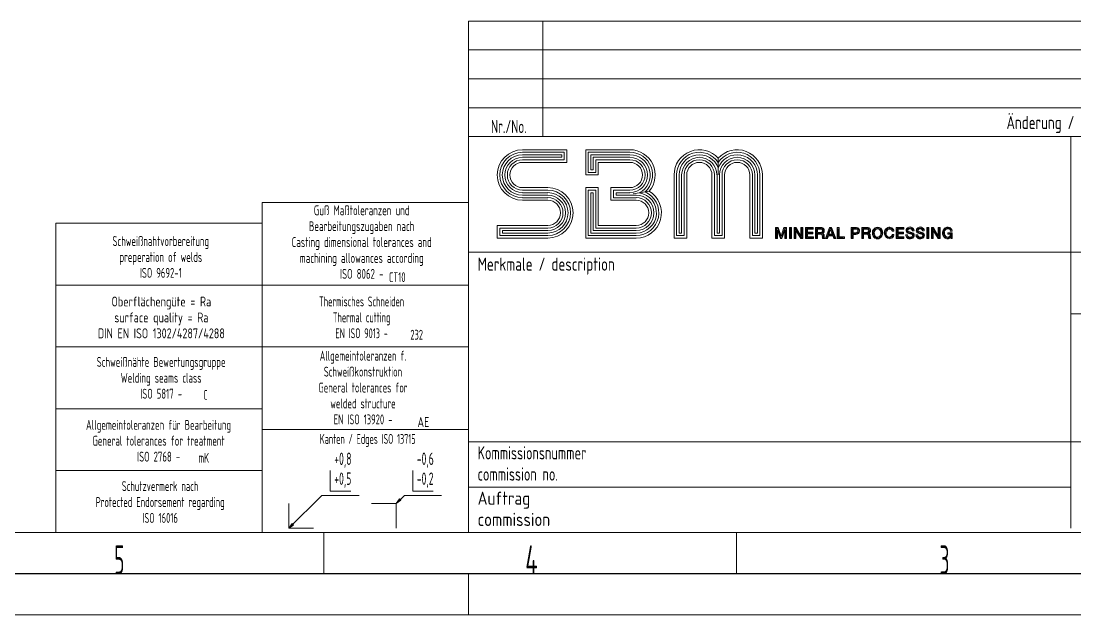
# Model space of a CAD drawing. Header units: millimetres. Extents: x 0 to 420, y 0 to 297.
# Drawn here: x 180.8 to 308.5, y 0 to 72 of the extents above; entities that cross this region are included whole.
import ezdxf

# ---------------------------------------------------------------- set-up
doc = ezdxf.new("R2010")
doc.units = ezdxf.units.MM
doc.layers.add('1', color=7, linetype='Continuous', true_color=0xffffff)
doc.styles.add('iso-1', font='isocp.shx')

# ---------------------------------------------------------------- blocks, each defined once
blk = doc.blocks.new('ISO2768', base_point=(185, 17.5))
at = {"layer": '1', "color": 4, "linetype": 'Continuous', "lineweight": 18}
for p, q in [((185, 25), (210, 25)), ((185, 25), (185, 17.5)), ((210, 25), (210, 17.5)), ((185, 17.5), (210, 17.5))]:
    blk.add_line(p, q, dxfattribs=at)
at = {"layer": '1', "color": 1, "linetype": 'Continuous', "lineweight": 13, "insert": (197.46, 18.59), "char_height": 1.2, "attachment_point": 8, "line_spacing_factor": 0.963855, "style": 'iso-1'}
blk.add_mtext('\\W0.7111;Allgemeintoleranzen für Bearbeitung\\PGeneral tolerances for treatment\\PISO 2768 -', dxfattribs=at)
at = {"layer": '1', "color": 3, "linetype": 'Continuous', "lineweight": 13, "insert": (202.29, 18.45), "char_height": 1.2, "attachment_point": 7, "line_spacing_factor": 0.963855, "style": 'iso-1'}
blk.add_mtext('\\W0.6563;mK', dxfattribs=at)
blk = doc.blocks.new('ISO5817', base_point=(185, 25))
at = {"layer": '1', "color": 4, "linetype": 'Continuous', "lineweight": 18}
for p, q in [((185, 32.5), (185, 25)), ((185, 32.5), (210, 32.5)), ((210, 32.5), (210, 25)), ((185, 25), (210, 25))]:
    blk.add_line(p, q, dxfattribs=at)
at = {"layer": '1', "color": 1, "linetype": 'Continuous', "lineweight": 13, "insert": (197.77, 26.22), "char_height": 1.2, "attachment_point": 8, "line_spacing_factor": 0.963855, "style": 'iso-1'}
blk.add_mtext('\\W0.7101;Schweißnähte Bewertungsgruppe\\PWelding seams class\\PISO 5817 -', dxfattribs=at)
at = {"layer": '1', "color": 3, "linetype": 'Continuous', "lineweight": 13, "insert": (202.9, 26.08), "char_height": 1.2, "attachment_point": 7, "line_spacing_factor": 0.963855, "style": 'iso-1'}
blk.add_mtext('\\W0.5104;C', dxfattribs=at)
blk = doc.blocks.new('ISO13920', base_point=(210, 22.5))
at = {"layer": '1', "color": 4, "linetype": 'Continuous', "lineweight": 18}
for p, q in [((210, 32.5), (210, 22.5)), ((210, 32.5), (235, 32.5)), ((235, 32.5), (235, 22.5)), ((210, 22.5), (235, 22.5))]:
    blk.add_line(p, q, dxfattribs=at)
at = {"layer": '1', "color": 1, "linetype": 'Continuous', "lineweight": 13, "insert": (222.23, 23.11), "char_height": 1.2, "attachment_point": 8, "line_spacing_factor": 0.963855, "style": 'iso-1'}
blk.add_mtext('\\W0.6988;Allgemeintoleranzen f.\\PSchweißkonstruktion\\PGeneral tolerances for\\Pwelded structure\\PEN ISO 13920 -', dxfattribs=at)
at = {"layer": '1', "color": 3, "linetype": 'Continuous', "lineweight": 13, "insert": (228.83, 22.78), "char_height": 1.2, "attachment_point": 7, "line_spacing_factor": 0.963855, "style": 'iso-1'}
blk.add_mtext('\\W0.8250;AE', dxfattribs=at)
blk = doc.blocks.new('ISO9692-1', base_point=(185, 40))
at = {"layer": '1', "color": 4, "linetype": 'Continuous', "lineweight": 18}
for p, q in [((185, 40), (185, 47.5)), ((185, 47.5), (210, 47.5)), ((210, 47.5), (210, 40)), ((210, 40), (185, 40))]:
    blk.add_line(p, q, dxfattribs=at)
at = {"layer": '1', "color": 1, "linetype": 'Continuous', "lineweight": 13, "insert": (197.73, 40.87), "char_height": 1.2, "attachment_point": 8, "line_spacing_factor": 0.963855, "style": 'iso-1'}
blk.add_mtext('\\W0.7053;Schweißnahtvorbereitung\\Ppreperation of welds\\PISO 9692-1', dxfattribs=at)
blk = doc.blocks.new('DIN_EN_ISO1302_A2', base_point=(185, 32.5))
at = {"layer": '1', "color": 4, "linetype": 'Continuous', "lineweight": 18}
for p, q in [((210, 40), (185, 40)), ((185, 40), (185, 32.5)), ((210, 32.5), (210, 40)), ((185, 32.5), (210, 32.5))]:
    blk.add_line(p, q, dxfattribs=at)
at = {"layer": '1', "color": 1, "linetype": 'Continuous', "lineweight": 13, "insert": (197.8, 33.54), "char_height": 1.2, "attachment_point": 8, "line_spacing_factor": 0.963855, "style": 'iso-1'}
blk.add_mtext('\\W0.8226;Oberflächengüte = Ra\\Psurface quality = Ra\\PDIN EN ISO 1302/4287/4288', dxfattribs=at)
blk = doc.blocks.new('ISO9013', base_point=(210, 32.5))
at = {"layer": '1', "color": 4, "linetype": 'Continuous', "lineweight": 18}
for p, q in [((210, 40), (235, 40)), ((210, 40), (210, 32.5)), ((235, 40), (235, 32.5)), ((210, 32.5), (235, 32.5))]:
    blk.add_line(p, q, dxfattribs=at)
at = {"layer": '1', "color": 1, "linetype": 'Continuous', "lineweight": 13, "insert": (222.06, 33.55), "char_height": 1.2, "attachment_point": 8, "line_spacing_factor": 0.963855, "style": 'iso-1'}
blk.add_mtext('\\W0.6723;Thermisches Schneiden\\PThermal cutting\\PEN ISO 9013 -', dxfattribs=at)
at = {"layer": '1', "color": 3, "linetype": 'Continuous', "lineweight": 13, "insert": (227.97, 33.37), "char_height": 1.2, "attachment_point": 7, "line_spacing_factor": 0.963855, "style": 'iso-1'}
blk.add_mtext('\\W0.6850;232', dxfattribs=at)
blk = doc.blocks.new('ISO8062', base_point=(210, 40))
at = {"layer": '1', "color": 4, "linetype": 'Continuous', "lineweight": 18}
for p, q in [((235, 50), (210, 50)), ((210, 50), (210, 40)), ((235, 40), (235, 50)), ((210, 40), (235, 40))]:
    blk.add_line(p, q, dxfattribs=at)
at = {"layer": '1', "color": 1, "linetype": 'Continuous', "lineweight": 13, "insert": (222.07, 40.75), "char_height": 1.2, "attachment_point": 8, "line_spacing_factor": 0.963855, "style": 'iso-1'}
blk.add_mtext('\\W0.7208;Guß Maßtoleranzen und\\PBearbeitungszugaben nach\\PCasting dimensional tolerances and\\Pmachining allowances according\\PISO 8062 -      ', dxfattribs=at)
at = {"layer": '1', "color": 3, "linetype": 'Continuous', "lineweight": 13, "insert": (226.38, 40.35), "char_height": 1.2, "attachment_point": 8, "line_spacing_factor": 0.963855, "style": 'iso-1'}
blk.add_mtext('\\W0.6962;CT10', dxfattribs=at)
blk = doc.blocks.new('ISO13715', base_point=(210, 10))
at = {"layer": '1', "color": 4, "linetype": 'Continuous', "lineweight": 18}
for p, q in [((210, 10), (210, 22.5)), ((210, 22.5), (235, 22.5)), ((235, 22.5), (235, 10)), ((213.25, 10.5), (213.25, 13.5)), ((223.25, 13.5), (226.25, 13.5)), ((226.25, 13.5), (226.25, 10.5)), ((216.25, 10.5), (213.25, 10.5)), ((235, 10), (210, 10))]:
    blk.add_line(p, q, dxfattribs=at)
at = {"layer": '1', "color": 1, "linetype": 'Continuous', "lineweight": 13}
for p, q in [((218.25, 15), (218.25, 17.5)), ((228.25, 15), (228.25, 17.5)), ((213.25, 10.5), (217.25, 14.5)), ((217.25, 14.5), (221.75, 14.5)), ((218.25, 15), (220.75, 15)), ((226.25, 13.5), (227.25, 14.5)), ((226.25, 13.5), (226.65, 14.07)), ((226.65, 14.07), (226.82, 13.9)), ((227.25, 14.5), (231.75, 14.5)), ((228.25, 15), (230.75, 15)), ((226.25, 13.5), (226.82, 13.9)), ((213.25, 10.5), (213.65, 11.07)), ((213.25, 10.5), (213.82, 10.9)), ((213.65, 11.07), (213.82, 10.9))]:
    blk.add_line(p, q, dxfattribs=at)
at = {"layer": '1', "color": 1, "linetype": 'Continuous', "lineweight": 13, "insert": (222.8, 20.38), "char_height": 1.2, "attachment_point": 8, "line_spacing_factor": 0.963855, "style": 'iso-1'}
blk.add_mtext('\\W0.6454;Kanten / Edges ISO 13715', dxfattribs=at)
at = {"layer": '1', "color": 92, "linetype": 'Continuous', "lineweight": 13, "char_height": 1.5, "attachment_point": 7, "line_spacing_factor": 0.963855, "style": 'iso-1'}
for s, insert in [('\\W0.6293;+0,8\\P+0,5', (218.75, 15.42)), ('\\W0.6293;-0,6\\P-0,2', (228.75, 15.42))]:
    blk.add_mtext(s, dxfattribs=dict(at, insert=insert))
blk = doc.blocks.new('ISO16016', base_point=(185, 10))
at = {"layer": '1', "color": 4, "linetype": 'Continuous', "lineweight": 18}
for p, q in [((185, 17.5), (210, 17.5)), ((185, 17.5), (185, 10)), ((210, 17.5), (210, 10)), ((185, 10), (210, 10))]:
    blk.add_line(p, q, dxfattribs=at)
at = {"layer": '1', "color": 1, "linetype": 'Continuous', "lineweight": 13, "insert": (197.65, 11.16), "char_height": 1.2, "attachment_point": 8, "line_spacing_factor": 0.963855, "style": 'iso-1'}
blk.add_mtext('\\W0.6940;Schutzvermerk nach\\PProtected Endorsement regarding\\PISO 16016', dxfattribs=at)

msp = doc.modelspace()

# ---------------------------------------------------------------- linework, layer by layer
at = {"layer": '1', "color": 4, "linetype": 'Continuous', "lineweight": 18}
for p, q in [((235, 72), (235, 10)), ((235, 72), (410, 72)), ((235, 58), (410, 58)), ((235, 58), (308, 58)), ((235, 58), (235, 44)), ((308, 58), (308, 10.5)), ((308, 44), (308, 58)), ((235, 44), (410, 44)), ((308, 44), (235, 44)), ((308, 36.5), (383, 36.5)), ((235, 21), (410, 21)), ((235, 10), (410, 10)), ((235, 5), (235, 0)), ((420, 0), (0, 0))]:
    msp.add_line(p, q, dxfattribs=at)
at = {"layer": '1', "color": 1, "linetype": 'Continuous', "lineweight": 13}
for p, q in [((244, 58), (244, 72)), ((235, 68.5), (410, 68.5)), ((235, 65), (410, 65)), ((235, 61.5), (410, 61.5)), ((235, 15.5), (308, 15.5)), ((25, 10), (410, 10)), ((217.5, 10), (217.5, 5)), ((267.5, 10), (267.5, 5))]:
    msp.add_line(p, q, dxfattribs=at)
at = {"layer": '1', "color": 1, "linetype": 'Continuous', "lineweight": 18}
for p, q in [((246.92, 56.4), (241.56, 56.4)), ((246.92, 54.87), (246.92, 56.4)), ((249.21, 56.4), (249.21, 53.34)), ((254.57, 56.4), (249.21, 56.4)), ((246.61, 56.09), (241.56, 56.09)), ((246.31, 55.78), (241.56, 55.78)), ((241.56, 55.48), (246.31, 55.48)), ((241.56, 55.17), (246.61, 55.17)), ((246.31, 55.48), (246.31, 55.78)), ((246.61, 55.17), (246.61, 56.09)), ((254.57, 56.09), (249.52, 56.09)), ((249.52, 56.09), (249.52, 53.64)), ((254.57, 55.78), (249.83, 55.78)), ((249.83, 55.78), (249.83, 53.95)), ((250.13, 55.48), (254.57, 55.48)), ((250.13, 53.95), (250.13, 55.48)), ((250.44, 55.17), (254.57, 55.17)), ((250.44, 53.64), (250.44, 55.17)), ((265.28, 55.36), (265.28, 53.34)), ((241.56, 54.87), (246.92, 54.87)), ((249.52, 53.64), (250.44, 53.64)), ((249.83, 53.95), (250.13, 53.95)), ((250.74, 54.87), (254.57, 54.87)), ((250.74, 53.34), (250.74, 54.87)), ((249.21, 53.34), (250.74, 53.34)), ((259.92, 53.34), (259.92, 45.69)), ((260.23, 53.34), (260.23, 45.99)), ((260.54, 53.34), (260.54, 46.3)), ((260.84, 46.3), (260.84, 53.34)), ((261.15, 45.99), (261.15, 53.34)), ((261.45, 45.69), (261.45, 53.34)), ((264.51, 53.34), (264.51, 45.69)), ((264.82, 53.34), (264.82, 45.99)), ((265.13, 53.34), (265.13, 46.3)), ((265.43, 46.3), (265.43, 53.34)), ((265.74, 45.99), (265.74, 53.34)), ((266.04, 45.69), (266.04, 53.34)), ((269.1, 53.34), (269.1, 45.69)), ((269.41, 53.34), (269.41, 45.99)), ((269.72, 53.34), (269.72, 46.3)), ((270.02, 46.3), (270.02, 53.34)), ((270.33, 45.99), (270.33, 53.34)), ((270.63, 45.69), (270.63, 53.34)), ((241.56, 51.81), (244.62, 51.81)), ((244.62, 51.5), (241.56, 51.5)), ((244.62, 51.19), (241.56, 51.19)), ((249.21, 51.81), (249.21, 45.69)), ((250.74, 51.81), (249.21, 51.81)), ((249.52, 51.5), (249.52, 45.99)), ((250.44, 51.5), (249.52, 51.5)), ((249.83, 51.19), (249.83, 46.3)), ((250.13, 51.19), (249.83, 51.19)), ((250.13, 46.6), (250.13, 51.19)), ((250.44, 46.91), (250.44, 51.5)), ((250.74, 47.22), (250.74, 51.81)), ((252.27, 51.81), (252.27, 50.28)), ((254.57, 51.81), (252.27, 51.81)), ((252.58, 51.5), (252.58, 50.58)), ((254.57, 51.5), (252.58, 51.5)), ((252.89, 51.19), (252.89, 50.89)), ((254.57, 51.19), (252.89, 51.19)), ((256.91, 51.37), (254.95, 51.04)), ((241.56, 50.89), (244.62, 50.89)), ((241.56, 50.58), (244.62, 50.58)), ((241.56, 50.28), (244.62, 50.28)), ((252.27, 50.28), (255.33, 50.28)), ((252.58, 50.58), (255.33, 50.58)), ((252.89, 50.89), (255.33, 50.89)), ((238.5, 47.22), (238.5, 45.69)), ((244.62, 47.22), (238.5, 47.22)), ((238.81, 46.91), (238.81, 45.99)), ((244.62, 46.91), (238.81, 46.91)), ((238.81, 45.99), (244.62, 45.99)), ((239.12, 46.6), (239.12, 46.3)), ((244.62, 46.6), (239.12, 46.6)), ((239.12, 46.3), (244.62, 46.3)), ((249.52, 45.99), (255.33, 45.99)), ((249.83, 46.3), (255.33, 46.3)), ((255.33, 46.6), (250.13, 46.6)), ((255.33, 46.91), (250.44, 46.91)), ((255.33, 47.22), (250.74, 47.22)), ((260.23, 45.99), (261.15, 45.99)), ((260.54, 46.3), (260.84, 46.3)), ((264.82, 45.99), (265.74, 45.99)), ((265.13, 46.3), (265.43, 46.3)), ((269.41, 45.99), (270.33, 45.99)), ((269.72, 46.3), (270.02, 46.3)), ((238.5, 45.69), (244.62, 45.69)), ((249.21, 45.69), (255.33, 45.69)), ((259.92, 45.69), (261.45, 45.69)), ((264.51, 45.69), (266.04, 45.69)), ((269.1, 45.69), (270.63, 45.69))]:
    msp.add_line(p, q, dxfattribs=at)
at = {"layer": '1', "color": 6, "linetype": 'Continuous', "lineweight": 18}
for p, q in [((272.21, 46.97), (272.21, 45.63)), ((272.54, 46.97), (272.21, 46.97)), ((272.33, 46.9), (272.46, 46.9)), ((272.33, 45.69), (272.33, 46.9)), ((272.44, 46.66), (272.8, 45.63)), ((272.44, 45.63), (272.44, 46.66)), ((272.46, 46.9), (272.87, 45.69)), ((272.9, 45.92), (272.54, 46.97)), ((273.24, 46.97), (272.9, 45.92)), ((272.92, 45.69), (273.33, 46.9)), ((272.99, 45.63), (273.35, 46.66)), ((273.56, 46.97), (273.24, 46.97)), ((273.33, 46.9), (273.45, 46.9)), ((273.35, 46.66), (273.35, 45.63)), ((273.45, 46.9), (273.45, 45.69)), ((273.56, 45.63), (273.56, 46.97)), ((274.13, 46.97), (273.9, 46.97)), ((273.9, 46.97), (273.9, 45.63)), ((274.02, 45.69), (274.02, 46.9)), ((274.13, 45.63), (274.13, 46.97)), ((274.48, 46.97), (274.48, 45.63)), ((274.71, 46.97), (274.48, 46.97)), ((274.58, 46.9), (274.63, 46.9)), ((274.58, 45.69), (274.58, 46.9)), ((274.63, 46.9), (275.36, 45.69)), ((274.69, 46.61), (275.28, 45.63)), ((274.69, 45.63), (274.69, 46.61)), ((275.3, 45.97), (274.71, 46.97)), ((275.3, 46.97), (275.3, 45.97)), ((275.52, 46.97), (275.3, 46.97)), ((275.41, 45.69), (275.41, 46.9)), ((275.52, 45.63), (275.52, 46.97)), ((275.86, 46.97), (275.86, 45.63)), ((276.79, 46.97), (275.86, 46.97)), ((275.98, 46.87), (275.98, 45.73)), ((276.73, 46.87), (275.98, 46.87)), ((275.98, 46.31), (276.67, 46.31)), ((276.09, 46.77), (276.79, 46.77)), ((276.09, 46.41), (276.09, 46.77)), ((276.74, 46.41), (276.09, 46.41)), ((276.09, 46.22), (276.74, 46.22)), ((276.09, 45.83), (276.09, 46.22)), ((276.74, 46.22), (276.74, 46.41)), ((276.79, 46.77), (276.79, 46.97)), ((277.07, 46.97), (277.07, 45.63)), ((277.69, 46.97), (277.07, 46.97)), ((277.18, 46.87), (277.18, 45.73)), ((277.18, 46.87), (277.69, 46.87)), ((277.78, 46.26), (277.18, 46.26)), ((277.3, 46.35), (277.3, 46.78)), ((277.3, 46.78), (277.66, 46.78)), ((277.68, 46.35), (277.3, 46.35)), ((277.3, 46.17), (277.63, 46.17)), ((277.3, 45.63), (277.3, 46.17)), ((277.7, 46.35), (277.68, 46.35)), ((277.74, 46.97), (277.69, 46.97)), ((277.92, 46.26), (277.91, 46.26)), ((278.77, 46.97), (278.27, 45.63)), ((278.42, 45.73), (278.83, 46.87)), ((278.5, 45.63), (278.63, 45.98)), ((278.55, 46.07), (279.23, 46.07)), ((278.63, 45.98), (279.14, 45.98)), ((278.68, 46.16), (278.88, 46.73)), ((279.09, 46.16), (278.68, 46.16)), ((279.01, 46.97), (278.77, 46.97)), ((278.83, 46.87), (278.94, 46.87)), ((278.88, 46.73), (279.09, 46.16)), ((278.94, 46.87), (279.36, 45.73)), ((279.51, 45.63), (279.01, 46.97)), ((279.14, 45.98), (279.27, 45.63)), ((279.7, 46.97), (279.7, 45.63)), ((279.93, 46.97), (279.7, 46.97)), ((279.81, 46.87), (279.81, 45.73)), ((279.93, 45.83), (279.93, 46.97)), ((281.39, 46.97), (281.39, 45.63)), ((281.96, 46.97), (281.39, 46.97)), ((281.5, 46.87), (282.01, 46.87)), ((281.5, 46.87), (281.5, 45.73)), ((282.01, 46.26), (281.5, 46.26)), ((281.62, 46.78), (281.95, 46.78)), ((281.62, 46.33), (281.62, 46.78)), ((281.95, 46.33), (281.62, 46.33)), ((281.62, 46.14), (281.96, 46.14)), ((281.62, 45.63), (281.62, 46.14)), ((281.97, 46.33), (281.95, 46.33)), ((282.03, 46.97), (281.96, 46.97)), ((282.67, 46.97), (282.67, 45.63)), ((283.28, 46.97), (282.67, 46.97)), ((282.78, 46.87), (283.28, 46.87)), ((282.78, 46.87), (282.78, 45.73)), ((283.38, 46.26), (282.78, 46.26)), ((282.89, 46.35), (282.89, 46.78)), ((282.89, 46.78), (283.26, 46.78)), ((283.27, 46.35), (282.89, 46.35)), ((282.89, 46.17), (283.23, 46.17)), ((282.89, 45.63), (282.89, 46.17)), ((283.3, 46.35), (283.27, 46.35)), ((283.34, 46.97), (283.28, 46.97)), ((283.52, 46.26), (283.51, 46.26)), ((286.33, 46.57), (286.34, 46.54)), ((286.34, 46.54), (286.56, 46.54)), ((286.56, 46.14), (286.35, 46.14)), ((286.56, 46.08), (286.56, 46.14)), ((286.84, 46.97), (286.84, 45.63)), ((287.77, 46.97), (286.84, 46.97)), ((286.95, 46.87), (286.95, 45.73)), ((287.71, 46.87), (286.95, 46.87)), ((286.95, 46.31), (287.65, 46.31)), ((287.07, 46.77), (287.77, 46.77)), ((287.07, 46.41), (287.07, 46.77)), ((287.71, 46.41), (287.07, 46.41)), ((287.07, 46.22), (287.71, 46.22)), ((287.07, 45.83), (287.07, 46.22)), ((287.71, 46.22), (287.71, 46.41)), ((287.77, 46.77), (287.77, 46.97)), ((288.21, 46.07), (287.98, 46.07)), ((288.21, 46.04), (288.21, 46.07)), ((288.77, 46.6), (288.78, 46.57)), ((288.78, 46.57), (289, 46.57)), ((288.87, 46.68), (288.87, 46.68)), ((289.45, 46.07), (289.23, 46.07)), ((289.45, 46.04), (289.45, 46.07)), ((290.02, 46.6), (290.02, 46.57)), ((290.02, 46.57), (290.24, 46.57)), ((290.11, 46.68), (290.11, 46.68)), ((290.55, 46.97), (290.55, 45.63)), ((290.77, 46.97), (290.55, 46.97)), ((290.66, 45.69), (290.66, 46.9)), ((290.77, 45.63), (290.77, 46.97)), ((291.12, 46.97), (291.12, 45.63)), ((291.35, 46.97), (291.12, 46.97)), ((291.22, 46.9), (291.27, 46.9)), ((291.22, 45.69), (291.22, 46.9)), ((291.27, 46.9), (292, 45.69)), ((291.33, 45.63), (291.33, 46.61)), ((291.33, 46.61), (291.92, 45.63)), ((291.94, 45.97), (291.35, 46.97)), ((291.94, 46.97), (291.94, 45.97)), ((292.16, 46.97), (291.94, 46.97)), ((292.05, 45.69), (292.05, 46.9)), ((292.16, 45.63), (292.16, 46.97)), ((293.09, 46.33), (293.09, 46.15)), ((293.63, 46.33), (293.09, 46.33)), ((293.09, 46.15), (293.43, 46.15)), ((293.52, 46.22), (293.2, 46.22)), ((293.39, 46.57), (293.4, 46.54)), ((293.4, 46.54), (293.62, 46.54)), ((293.52, 46.02), (293.52, 46.22)), ((293.52, 46.02), (293.55, 45.7)), ((293.63, 45.63), (293.63, 46.33)), ((272.21, 45.63), (272.44, 45.63)), ((272.8, 45.63), (272.99, 45.63)), ((272.87, 45.69), (272.92, 45.69)), ((273.35, 45.63), (273.56, 45.63)), ((273.9, 45.63), (274.13, 45.63)), ((274.48, 45.63), (274.69, 45.63)), ((275.28, 45.63), (275.52, 45.63)), ((275.36, 45.69), (275.41, 45.69)), ((275.86, 45.63), (276.8, 45.63)), ((275.98, 45.73), (276.73, 45.73)), ((276.8, 45.83), (276.09, 45.83)), ((276.8, 45.63), (276.8, 45.83)), ((277.07, 45.63), (277.3, 45.63)), ((277.92, 45.64), (277.92, 45.63)), ((277.92, 45.63), (278.17, 45.63)), ((278.27, 45.63), (278.5, 45.63)), ((279.27, 45.63), (279.51, 45.63)), ((279.7, 45.63), (280.59, 45.63)), ((279.81, 45.73), (280.47, 45.73)), ((280.59, 45.83), (279.93, 45.83)), ((280.59, 45.63), (280.59, 45.83)), ((281.39, 45.63), (281.62, 45.63)), ((282.67, 45.63), (282.89, 45.63)), ((283.51, 45.64), (283.52, 45.63)), ((283.52, 45.63), (283.76, 45.63)), ((286.84, 45.63), (287.78, 45.63)), ((286.95, 45.73), (287.71, 45.73)), ((287.78, 45.83), (287.07, 45.83)), ((287.78, 45.63), (287.78, 45.83)), ((290.55, 45.63), (290.77, 45.63)), ((291.12, 45.63), (291.33, 45.63)), ((291.92, 45.63), (292.16, 45.63)), ((292, 45.69), (292.05, 45.69)), ((293.43, 45.76), (293.46, 45.78)), ((293.46, 45.78), (293.49, 45.63)), ((293.49, 45.63), (293.63, 45.63))]:
    msp.add_line(p, q, dxfattribs=at)
at = {"layer": '1', "color": 4, "linetype": 'Continuous', "lineweight": 25}
msp.add_line((415, 5), (20, 5), dxfattribs=at)
at = {"layer": '1', "color": 1, "linetype": 'Continuous', "lineweight": 18}
for centre, radius, start, end in [((241.56, 53.34), 3.06, 90, 270), ((254.57, 53.34), 3.06, 319.9677, 90), ((262.98, 53.34), 3.06, 41.4096, 180), ((267.57, 53.34), 3.06, 360, 138.5904), ((241.56, 53.34), 2.75, 90, 270), ((241.56, 53.34), 2.45, 90, 270), ((241.56, 53.34), 2.14, 90, 270), ((241.56, 53.34), 1.84, 90, 270), ((254.57, 53.34), 2.75, 311.8088, 90), ((254.57, 53.34), 2.45, 297.5778, 90), ((254.57, 53.34), 2.14, 270, 90), ((254.57, 53.34), 1.84, 270, 90), ((262.98, 53.34), 2.75, 33.5573, 180), ((262.98, 53.34), 2.45, 20.3641, 180), ((262.98, 53.34), 2.14, 360, 180), ((262.98, 53.34), 1.84, 360, 180), ((267.57, 53.34), 2.75, 360, 146.4427), ((267.57, 53.34), 2.45, 360, 159.6359), ((267.57, 53.34), 2.14, 360, 180), ((267.57, 53.34), 1.84, 360, 180), ((241.56, 53.34), 1.53, 90, 270), ((254.57, 53.34), 1.53, 270, 90), ((262.98, 53.34), 1.53, 360, 180), ((267.57, 53.34), 1.53, 360, 180), ((244.62, 48.75), 3.06, 270, 90), ((244.62, 48.75), 2.75, 270, 90), ((244.62, 48.75), 2.45, 270, 90), ((255.33, 48.75), 3.06, 270, 58.957), ((255.33, 48.75), 2.75, 270, 67.1158), ((255.33, 48.75), 2.45, 270, 81.3468), ((244.62, 48.75), 2.14, 270, 90), ((244.62, 48.75), 1.84, 270, 90), ((244.62, 48.75), 1.53, 270, 90), ((255.33, 48.75), 2.14, 270, 90), ((255.33, 48.75), 1.84, 270, 90), ((255.33, 48.75), 1.53, 270, 90)]:
    msp.add_arc(centre, radius, start, end, dxfattribs=at)
at = {"layer": '1', "color": 6, "linetype": 'Continuous', "lineweight": 18}
for centre, radius, start, end in [((277.64, 45.7), 0.471, 85.2101, 90.5249), ((277.67, 46.56), 0.223, 4.9005, 90.4567), ((277.65, 45.82), 0.352, 78.0994, 85.2101), ((277.69, 46.57), 0.302, 270, 90), ((277.69, 46.56), 0.204, 274.1582, 4.9004), ((277.67, 45.92), 0.255, 71.2107, 78.0994), ((277.7, 46.27), 0.703, 82.5347, 86.7103), ((277.68, 45.97), 0.203, 62.6007, 71.2108), ((277.74, 46), 0.271, 352.0688, 79.5068), ((277.7, 45.99), 0.17, 52.3105, 62.6006), ((277.71, 46.38), 0.589, 77.5536, 82.5346), ((277.7, 46), 0.16, 41.3626, 52.3103), ((277.69, 45.99), 0.176, 31.4066, 41.3626), ((277.73, 46.43), 0.531, 72.0229, 77.5537), ((277.66, 45.97), 0.218, 23.36, 31.4065), ((277.61, 45.95), 0.266, 16.7661, 23.3601), ((277.5, 45.92), 0.384, 12.2018, 16.766), ((277.4, 45.9), 0.483, 8.5735, 12.2017), ((277.22, 45.87), 0.666, 5.9448, 8.5735), ((277.77, 46.56), 0.399, 64.6564, 72.0228), ((277.82, 46.53), 0.283, 288.5643, 298.953), ((277.88, 46.07), 0.196, 64.419, 75.6506), ((277.79, 46.6), 0.356, 56.4087, 64.6564), ((277.81, 46.56), 0.314, 298.9529, 308.3029), ((277.87, 46.05), 0.219, 54.3456, 64.4191), ((277.81, 46.64), 0.311, 46.9821, 56.4087), ((277.87, 46.06), 0.213, 46.4532, 54.3455), ((277.81, 46.55), 0.301, 308.3029, 318.0437), ((277.83, 46.65), 0.289, 36.8309, 46.9821), ((277.84, 46.03), 0.25, 39.7233, 46.4532), ((277.81, 46.55), 0.308, 318.0437, 327.5706), ((277.86, 46.04), 0.227, 32.2959, 39.7234), ((277.83, 46.02), 0.269, 26.0298, 32.2959), ((277.82, 46.65), 0.292, 26.7823, 36.8309), ((277.8, 46.56), 0.313, 327.5705, 336.9566), ((277.82, 46.02), 0.277, 19.9457, 26.0298), ((277.79, 46.64), 0.326, 17.7788, 26.7823), ((277.76, 45.99), 0.344, 15.051, 19.9456), ((277.76, 46.58), 0.364, 336.9566, 345.0196), ((277.77, 46), 0.333, 9.996, 15.051), ((277.64, 45.98), 0.458, 6.3205, 9.996), ((277.74, 46.62), 0.387, 10.1778, 17.7788), ((277.71, 45.98), 0.387, 1.9688, 6.3205), ((277, 45.96), 1.1, 0.4395, 1.9687), ((277.73, 46.58), 0.396, 345.0196, 352.4285), ((277.68, 46.61), 0.448, 3.6236, 10.1779), ((277.57, 46.6), 0.556, 358.3458, 3.6236), ((277.63, 46.6), 0.496, 352.4286, 358.3457), ((281.95, 46.55), 0.225, 2.4637, 90.4159), ((281.96, 46.57), 0.43, 269.7026, 355.3612), ((281.95, 46.55), 0.223, 273.9666, 2.4637), ((282.01, 46.57), 0.302, 270, 90), ((282, 46.57), 0.399, 355.3611, 85.251), ((283.23, 45.75), 0.421, 76.0563, 90.5248), ((283.26, 46.56), 0.223, 4.9005, 90.4567), ((283.28, 46.57), 0.302, 270, 90), ((283.28, 46.56), 0.204, 274.1582, 4.9004), ((283.29, 46), 0.171, 41.3628, 76.0565), ((283.3, 46.27), 0.703, 82.5347, 86.7103), ((283.33, 46), 0.271, 352.0688, 79.5068), ((283.31, 46.38), 0.589, 77.5536, 82.5346), ((283.22, 45.94), 0.263, 348.4073, 41.3628), ((283.32, 46.43), 0.531, 72.0228, 77.5537), ((283.36, 46.56), 0.399, 64.6563, 72.0228), ((283.42, 46.53), 0.283, 288.5643, 298.953), ((283.47, 46.07), 0.196, 64.4191, 75.6506), ((283.38, 46.6), 0.356, 56.4087, 64.6564), ((283.4, 46.56), 0.314, 298.953, 308.3029), ((283.46, 46.05), 0.219, 54.3456, 64.4191), ((283.41, 46.64), 0.311, 46.9822, 56.4087), ((283.46, 46.06), 0.213, 46.4532, 54.3457), ((283.41, 46.55), 0.301, 308.3029, 318.0438), ((283.44, 46.03), 0.25, 39.7235, 46.4532), ((283.42, 46.65), 0.289, 36.8309, 46.9822), ((283.4, 46.55), 0.308, 318.0437, 327.5706), ((283.46, 46.04), 0.227, 32.2959, 39.7234), ((283.42, 46.65), 0.292, 26.7823, 36.8309), ((283.42, 46.02), 0.269, 26.0299, 32.2959), ((283.4, 46.56), 0.313, 327.5705, 336.9566), ((283.41, 46.02), 0.277, 19.9455, 26.0299), ((283.35, 45.99), 0.344, 15.051, 19.9456), ((283.39, 46.64), 0.326, 17.7788, 26.7823), ((283.36, 46), 0.333, 9.996, 15.051), ((283.35, 46.58), 0.364, 336.9566, 345.0196), ((283.24, 45.98), 0.458, 6.3205, 9.996), ((283.31, 45.98), 0.387, 1.9688, 6.3205), ((283.33, 46.62), 0.387, 10.1778, 17.7788), ((282.6, 45.96), 1.1, 0.4395, 1.9687), ((283.27, 46.61), 0.448, 3.6236, 10.1779), ((283.32, 46.58), 0.396, 345.0196, 352.4285), ((283.16, 46.6), 0.556, 358.3458, 3.6236), ((283.22, 46.6), 0.496, 352.4285, 358.3457), ((284.78, 46.29), 0.838, 150.5666, 195.605), ((284.6, 46.24), 0.65, 195.605, 252.9016), ((284.57, 46.41), 0.592, 90.0226, 150.5666), ((284.81, 46.32), 0.743, 157.6114, 222.728), ((284.59, 46.42), 0.504, 125.2211, 157.6114), ((284.81, 46.32), 0.631, 157.6113, 222.7277), ((284.59, 46.42), 0.392, 125.2202, 157.6114), ((284.57, 46.45), 0.467, 89.7035, 125.2211), ((284.57, 46.45), 0.355, 89.6065, 125.2202), ((284.57, 46.37), 0.637, 14.2247, 90.2914), ((284.57, 46.39), 0.52, 14.231, 90.3245), ((284.57, 46.39), 0.408, 14.2313, 90.4103), ((284.31, 46.33), 0.679, 323.7928, 14.2313), ((284.31, 46.33), 0.791, 323.7928, 14.231), ((284.41, 46.32), 0.804, 316.5572, 14.2247), ((286.29, 46.3), 0.891, 157.3651, 189.9134), ((286.04, 46.26), 0.64, 189.9134, 266.1154), ((286.01, 46.41), 0.588, 109.6552, 157.3651), ((286.29, 46.3), 0.779, 157.3651, 189.9135), ((286.04, 46.26), 0.528, 189.9135, 266.1151), ((286.01, 46.41), 0.476, 117.5459, 157.3651), ((286.22, 46.27), 0.597, 132.3335, 212.7225), ((286.03, 46.48), 0.429, 39.622, 123.6906), ((286.02, 46.39), 0.618, 62.6237, 109.6551), ((286.03, 46.48), 0.317, 16.6501, 132.3335), ((286.03, 46.14), 0.528, 266.1154, 353.2321), ((286.03, 46.14), 0.416, 266.1151, 350.3371), ((285.97, 46.18), 0.383, 287.8391, 353.9642), ((286.08, 46.51), 0.482, 4.2744, 62.6237), ((286.08, 46.51), 0.37, 23.5901, 41.6694), ((288.43, 46.07), 0.445, 179.7744, 233.7625), ((288.4, 46.6), 0.376, 140.5304, 182.8947), ((288.35, 46.6), 0.32, 182.8947, 231.8301), ((288.52, 46.5), 0.533, 74.0878, 140.5304), ((288.4, 46.6), 0.264, 140.5312, 182.8935), ((288.35, 46.6), 0.208, 182.8935, 231.8301), ((288.56, 46.87), 0.673, 231.8301, 272.2121), ((288.52, 46.5), 0.421, 74.0887, 140.5312), ((288.46, 46.06), 0.256, 184.8878, 229.8957), ((288.56, 46.87), 0.561, 231.8301, 272.2121), ((288.4, 46.64), 0.146, 139.3336, 258.462), ((288.5, 46.54), 0.288, 75.3888, 139.3336), ((287.96, 44.52), 2.01, 64.3973, 78.462), ((288.51, 46.56), 0.269, 7.9316, 75.3888), ((288.6, 45.99), 0.326, 353.9423, 92.2121), ((288.6, 45.99), 0.214, 353.9394, 92.2123), ((288.54, 46.57), 0.347, 18.3302, 74.0887), ((288.54, 46.57), 0.459, 359.6607, 74.0878), ((288.69, 46.03), 0.337, 338.4922, 64.3973), ((288.51, 46.56), 0.381, 17.8717, 27.554), ((288.69, 46.03), 0.225, 16.9878, 35.4845), ((289.67, 46.07), 0.445, 179.7744, 233.7625), ((289.64, 46.6), 0.376, 140.5304, 182.8947), ((289.59, 46.6), 0.32, 182.8947, 231.8301), ((289.76, 46.5), 0.533, 74.0878, 140.5304), ((289.64, 46.6), 0.264, 140.5312, 182.8935), ((289.59, 46.6), 0.208, 182.8935, 231.8301), ((289.81, 46.87), 0.673, 231.8301, 272.2121), ((289.76, 46.5), 0.421, 74.0887, 140.5312), ((289.71, 46.06), 0.256, 184.8878, 229.8957), ((289.81, 46.87), 0.561, 231.8301, 272.2121), ((289.64, 46.64), 0.146, 139.3336, 258.462), ((289.75, 46.54), 0.288, 75.3888, 139.3336), ((289.21, 44.52), 2.01, 64.3973, 78.462), ((289.75, 46.56), 0.269, 7.9316, 75.3888), ((289.84, 45.99), 0.326, 353.9423, 92.2121), ((289.84, 45.99), 0.214, 353.9394, 92.2123), ((289.78, 46.57), 0.347, 18.3302, 74.0887), ((289.78, 46.57), 0.459, 359.6607, 74.0878), ((289.93, 46.03), 0.337, 338.4922, 64.3973), ((289.75, 46.56), 0.381, 17.8717, 27.554), ((289.93, 46.03), 0.225, 16.9878, 35.4845), ((293.26, 46.31), 0.808, 155.4406, 224.1625), ((293.1, 46.38), 0.632, 85.9212, 155.4406), ((293.39, 46.34), 0.83, 170.7968, 192.1128), ((293.1, 46.39), 0.543, 127.4943, 171.5677), ((293.26, 46.31), 0.696, 192.1128, 224.1624), ((293.56, 46.32), 0.892, 171.5672, 193.7068), ((293.1, 46.39), 0.431, 127.4967, 171.5672), ((293.08, 46.2), 0.392, 193.7069, 272.9233), ((293.08, 46.42), 0.5, 76.2204, 127.4943), ((293.08, 46.42), 0.388, 76.22, 127.4967), ((293.08, 46.17), 0.357, 272.9233, 357.5344), ((293.08, 46.17), 0.469, 272.9237, 342.0215), ((293.1, 46.49), 0.524, 6.0793, 85.9211), ((293.1, 46.5), 0.304, 13.2973, 76.22), ((293.1, 46.5), 0.416, 21.3234, 76.2204), ((277.09, 45.86), 0.803, 3.7631, 5.9448), ((276.7, 45.83), 1.19, 2.2919, 3.7631), ((276.83, 45.84), 1.06, 0.6338, 2.2919), ((273.07, 45.79), 4.82, 0.2701, 0.6337), ((283.3, 45.84), 5.41, 180.2701, 180.5936), ((278.56, 45.79), 0.675, 180.5936, 183.1866), ((278.44, 45.79), 0.549, 183.1865, 186.3788), ((278.22, 45.76), 0.332, 186.3788, 191.6496), ((278.19, 45.76), 0.301, 191.6496, 197.4718), ((278.09, 45.72), 0.191, 197.4719, 206.6163), ((278.69, 45.86), 0.69, 172.0688, 191.5702), ((280.82, 45.99), 2.72, 180.4395, 181.0586), ((279.32, 45.96), 1.22, 181.0585, 182.4419), ((279.52, 45.97), 1.42, 182.4419, 183.6307), ((279.28, 45.95), 1.17, 183.6307, 185.0653), ((279.18, 45.94), 1.08, 185.0652, 186.6298), ((279.06, 45.93), 0.96, 186.6298, 188.383), ((279.02, 45.93), 0.921, 188.383, 190.2103), ((278.69, 45.86), 0.578, 190.2103, 193.1248), ((278.69, 45.87), 0.579, 193.1248, 196.033), ((278.45, 45.8), 0.329, 196.0329, 201.1556), ((278.4, 45.78), 0.276, 201.1555, 207.2534), ((278.3, 45.73), 0.165, 207.2533, 217.4618), ((283.85, 45.81), 0.378, 168.4074, 206.6162), ((284.28, 45.86), 0.69, 172.0688, 191.5702), ((286.42, 45.99), 2.72, 180.4395, 181.0586), ((284.91, 45.96), 1.22, 181.0585, 182.4419), ((285.11, 45.97), 1.42, 182.4419, 183.6307), ((284.87, 45.95), 1.17, 183.6307, 185.0653), ((284.77, 45.94), 1.08, 185.0652, 186.6298), ((284.66, 45.93), 0.96, 186.6298, 188.383), ((284.62, 45.93), 0.921, 188.383, 190.2103), ((284.28, 45.86), 0.578, 190.2103, 193.1248), ((284.28, 45.87), 0.579, 193.1248, 196.033), ((284.04, 45.8), 0.329, 196.0329, 201.1556), ((283.99, 45.78), 0.276, 201.1555, 207.2534), ((283.9, 45.73), 0.165, 207.2533, 217.4616), ((284.59, 46.12), 0.444, 222.728, 323.7928), ((284.59, 46.12), 0.332, 222.7277, 323.7929), ((284.58, 46.16), 0.572, 252.9015, 316.5572), ((285.99, 46.12), 0.325, 212.7226, 287.839), ((288.46, 46.06), 0.368, 195.0544, 229.8955), ((288.53, 46.21), 0.621, 233.7625, 273.8759), ((288.51, 46.12), 0.444, 229.8955, 265.3328), ((288.51, 46.12), 0.332, 229.8958, 265.3323), ((288.52, 46.26), 0.589, 265.3328, 291.1955), ((288.52, 46.26), 0.477, 265.3324, 291.1952), ((288.54, 46.09), 0.496, 273.8759, 338.4921), ((288.63, 45.98), 0.179, 291.1953, 353.9395), ((288.63, 45.98), 0.291, 291.1955, 353.9423), ((289.71, 46.06), 0.368, 195.0544, 229.8955), ((289.77, 46.21), 0.621, 233.7625, 273.8759), ((289.75, 46.12), 0.444, 229.8955, 265.3328), ((289.75, 46.12), 0.332, 229.8958, 265.3323), ((289.77, 46.26), 0.589, 265.3328, 291.1955), ((289.77, 46.26), 0.477, 265.3324, 291.1952), ((289.78, 46.09), 0.496, 273.8759, 338.4921), ((289.87, 45.98), 0.179, 291.1953, 353.9395), ((289.87, 45.98), 0.291, 291.1955, 353.9423), ((293.05, 46.11), 0.52, 224.1626, 317.6673), ((293.05, 46.11), 0.408, 224.1624, 238.7266), ((293.08, 46.2), 0.504, 241.8497, 272.9237)]:
    msp.add_arc(centre, radius, start, end, dxfattribs=at)

# ---------------------------------------------------------------- block references
at = {"layer": '1', "color": 3, "linetype": 'Continuous', "lineweight": 13}
for name, p in [('ISO8062', (210, 40)), ('ISO9692-1', (185, 40)), ('DIN_EN_ISO1302_A2', (185, 32.5)), ('ISO9013', (210, 32.5)), ('ISO5817', (185, 25)), ('ISO13920', (210, 22.5)), ('ISO2768', (185, 17.5)), ('ISO13715', (210, 10)), ('ISO16016', (185, 10))]:
    msp.add_blockref(name, p, dxfattribs=at)

# ---------------------------------------------------------------- texts
at = {"layer": '1', "color": 3, "linetype": 'Continuous', "lineweight": 18, "attachment_point": 7, "line_spacing_factor": 0.963855, "style": 'iso-1'}
for s, insert, char_height in [('\\W0.5469; ', (237.52, 68.62), 2), ('\\W0.5469; ', (245.15, 68.62), 2), ('\\W0.5469; ', (237.52, 65.12), 2), ('\\W0.5469; ', (245.15, 65.12), 2), ('\\W0.5469; ', (237.54, 61.62), 2), ('\\W0.5469; ', (245.17, 61.62), 2), ('\\W1.0000;', (237.03, 37.17), 3), ('\\W1.0000;', (236.86, 31.67), 3), ('\\W1.0000;', (236.86, 26.67), 3), ('\\W1.0000;', (236.78, 21.67), 3), ('\\W1.0000;', (256.69, 16.43), 2.5), ('\\W1.0000;', (256.69, 10.93), 2.5)]:
    msp.add_mtext(s, dxfattribs=dict(at, insert=insert, char_height=char_height))
at = {"layer": '1', "color": 1, "linetype": 'Continuous', "lineweight": 18, "char_height": 1.6, "line_spacing_factor": 0.963855, "style": 'iso-1'}
for s, insert, attachment_point in [('\\W0.6908;Nr./No.', (239.9, 58.42), 8), ('\\W0.7926;Änderung / Change', (307.15, 58.42), 8), ('\\W0.8007;Merkmale / description', (236.12, 41.25), 7), ('\\W0.7508;Kommissionsnummer\\Pcommission no.', (236.12, 16.28), 7), ('\\W0.9206;Auftrag\\Pcommission', (236.12, 10.78), 7)]:
    msp.add_mtext(s, dxfattribs=dict(at, insert=insert, attachment_point=attachment_point))
at = {"layer": '1', "color": 1, "linetype": 'Continuous', "lineweight": 13, "char_height": 3.5, "attachment_point": 7, "line_spacing_factor": 0.963855, "style": 'iso-1'}
for s, insert in [('\\W0.5404;5', (192.09, 4.93)), ('\\W0.6380;4', (241.89, 4.93)), ('\\W0.5404;3', (292.09, 4.93))]:
    msp.add_mtext(s, dxfattribs=dict(at, insert=insert))

doc.saveas('drawing.dxf')
